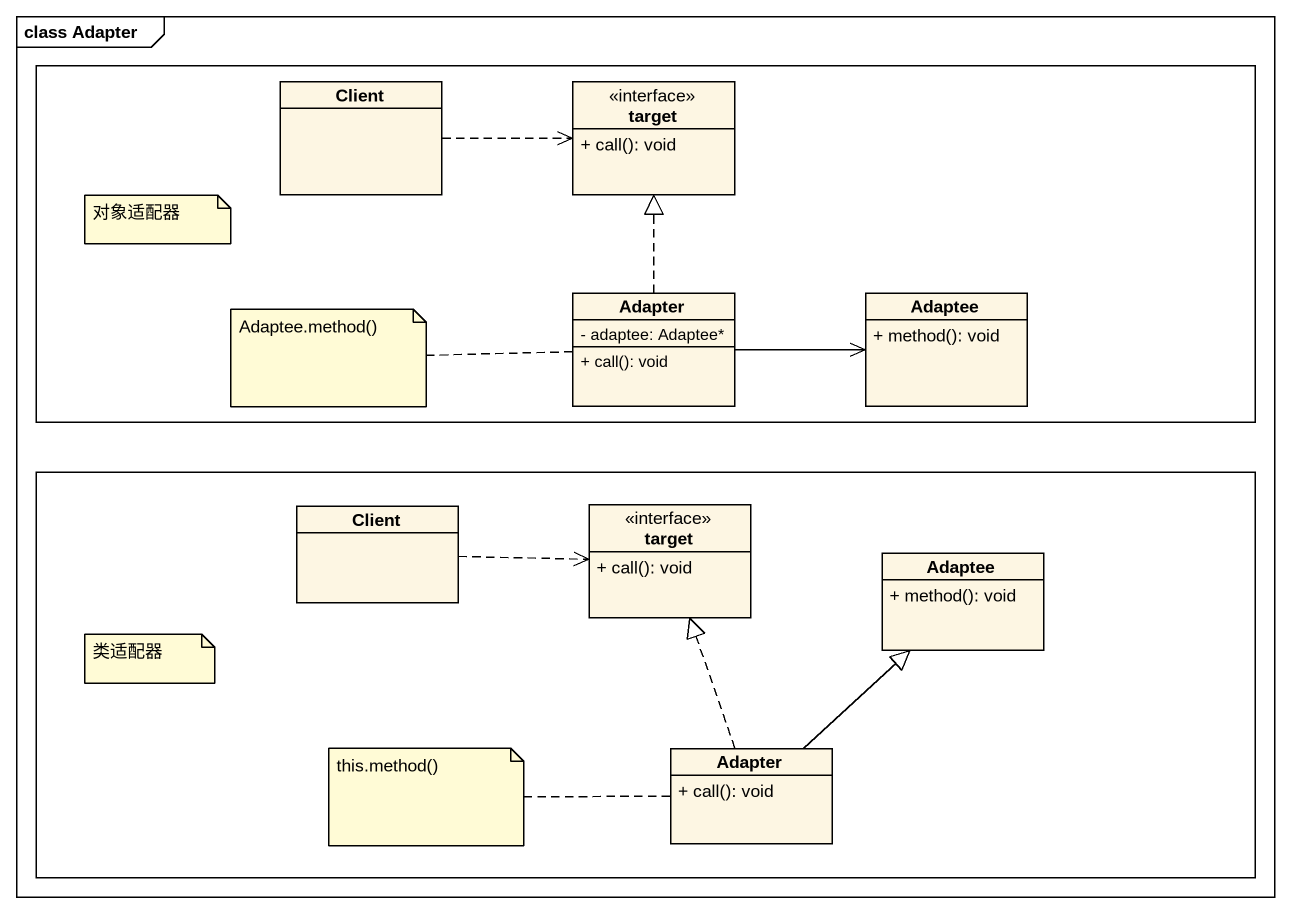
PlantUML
@startuml
mainframe class Adapter
hide circle
hide empty members
skinparam classAttributeIconSize 0
rectangle " " as rectangle1 {
  class Client
  class target <<interface>> {
    + call(): void
  }
  class Adapter {
    - adaptee: Adaptee*
    + call(): void
  }
  class Adaptee {
    + method(): void
  }
}
rectangle " " as rectangle2 {
  class "Client" as Client_2
  class "target" as target_2 <<interface>> {
    + call(): void
  }
  class "Adaptee" as Adaptee_2 {
    + method(): void
  }
  class "Adapter" as Adapter_2 {
    + call(): void
  }
}
Client .right.> target
Adapter .up.|> target
Adapter -right-> Adaptee
Client_2 .right.> target_2
Adapter_2 .up.|> target_2
Adapter_2 -up-|> Adaptee_2
note as N1
  对象适配器
end note
note left of Adapter : Adaptee.method()
note as N3
  类适配器
end note
note left of Adapter_2 : this.method()
@enduml
